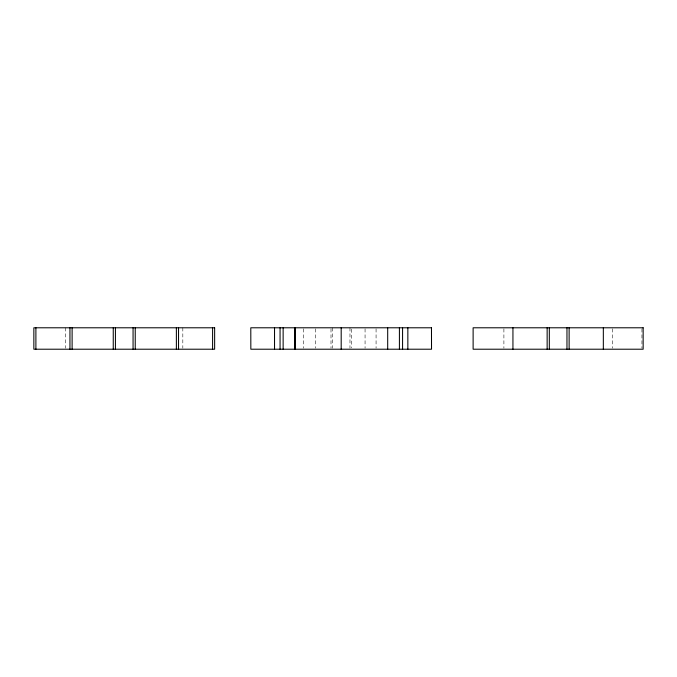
<?xml version="1.0" encoding="UTF-8"?>
<svg xmlns="http://www.w3.org/2000/svg" width="677" height="677" viewBox="0 0 677 677"><rect width="100%" height="100%" fill="white"/><g stroke="black" fill="none" stroke-linecap="round" stroke-linejoin="round"><path stroke-width="0.51" stroke-dasharray="3.38 2.54" d="M641.948 328.802L641.948 348.198M612.372 328.802L612.372 348.198M503.9 328.802L503.9 348.198M376.073 328.802L376.073 348.198M365.064 328.802L365.064 348.198M351.304 329.124L351.304 347.876M349.975 327.786L349.975 348.198M332.331 327.786L332.331 348.198M331.002 328.802L331.002 348.198M315.33 328.802L315.33 348.198M303.431 328.802L303.431 348.198M182.824 327.786L182.824 348.198M65.669 327.786L65.669 348.198"/><path stroke-width="1.02" d="M603.334 327.786L603.334 349.214M569.129 327.786L569.129 349.214M566.962 327.786L566.962 349.214M549.318 327.786L549.318 349.214M547.143 327.786L547.143 349.214M512.938 327.786L512.938 349.214M407.85 327.786L407.85 349.214M402.57 327.786L402.57 349.214M399.413 327.786L399.413 349.214M387.693 327.786L387.693 349.214M341.191 327.786L341.191 349.214M295.054 327.786L295.054 349.214M294.918 327.786L294.918 349.214M283.138 327.786L283.138 349.214M280.066 327.786L280.066 349.214M274.532 327.786L274.532 349.214M212.595 327.786L212.595 349.214M178.542 327.786L178.542 349.214M176.375 327.786L176.375 349.214M135.239 327.786L135.239 349.214M133.064 327.786L133.064 349.214M115.42 327.786L115.42 349.214M113.254 327.786L113.254 349.214M72.117 327.786L72.117 349.214M69.951 327.786L69.951 349.214M35.898 327.786L35.898 349.214M214.643 327.786L33.85 327.786L33.85 349.214L214.643 349.214L214.643 327.786M431.528 327.786L250.795 327.786L250.837 349.214L431.528 349.214L431.477 327.786M643.15 327.786L473.121 327.786L473.121 349.214L643.15 349.214L643.15 327.786"/></g></svg>
